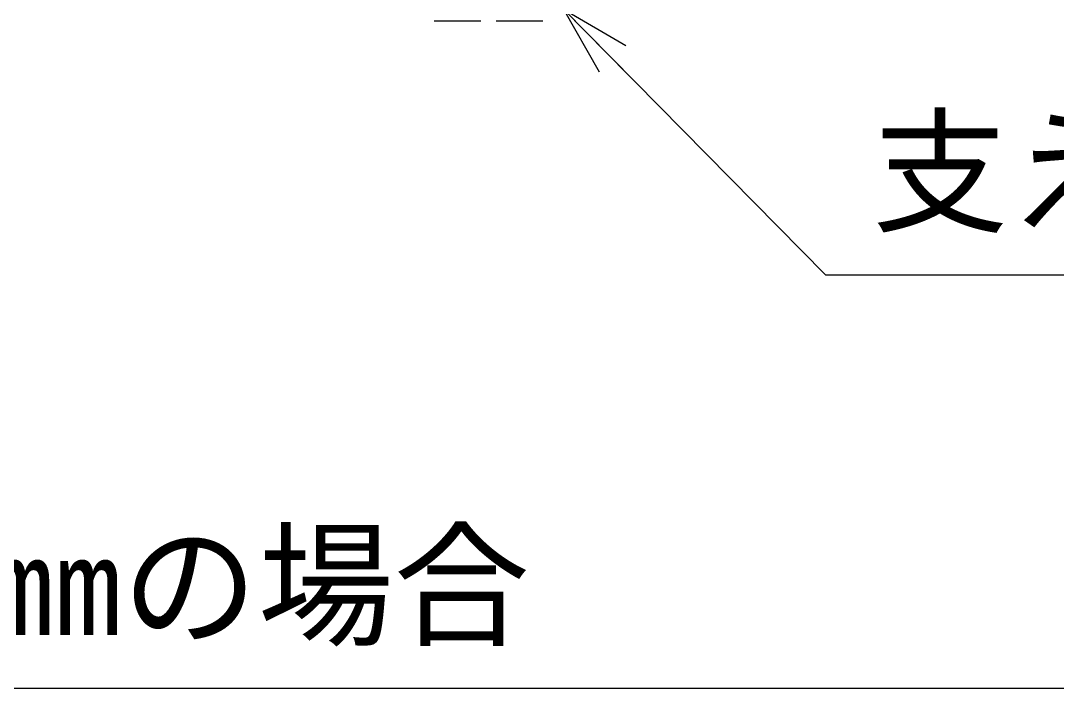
# Model space of a CAD drawing. Extents: x 443 to 1217, y -1921 to -677.
# Drawn here: x 938.03 to 964.04, y -1041.62 to -1024.87 of the extents above; entities that cross this region are included whole.
import ezdxf
from ezdxf.enums import TextEntityAlignment as Align

# ---------------------------------------------------------------- set-up
doc = ezdxf.new("R2010")
doc.units = 0
doc.header["$MEASUREMENT"] = 0
doc.layers.get('0').update_dxf_attribs({"linetype": 'CONTINUOUS'})
doc.layers.add('10', color=7, linetype='CONTINUOUS')
doc.layers.add('3', color=8, linetype='CONTINUOUS')
doc.styles.add('ｽﾀｲﾙ2', font='MS PGothic.ttf')

# ---------------------------------------------------------------- blocks, each defined once
blk = doc.blocks.new('OPEN330A')
at = {"color": 0}
for q in [(30, 8.0385), (30, -8.0385), (40, 0)]:
    blk.add_line((0, 0), q, dxfattribs=at)

msp = doc.modelspace()

# ---------------------------------------------------------------- linework, layer by layer
at = {"color": 7, "linetype": 'Continuous'}
for p, q in [((951.644, -1024.578), (958.218, -1031.247)), ((958.218, -1031.247), (974.667, -1031.247)), ((913.27, -1041.618), (977.241, -1041.618))]:
    msp.add_line(p, q, dxfattribs=at)
at = {"layer": '3', "color": 3, "linetype": 'Continuous'}
for p, q in [((948.4, -1024.872), (949.569, -1024.872)), ((949.959, -1024.872), (951.127, -1024.872))]:
    msp.add_line(p, q, dxfattribs=at)

# ---------------------------------------------------------------- block references
at = {"color": 7, "linetype": 'Continuous', "xscale": -0.05843603243154152, "yscale": 0.05843603243154152, "zscale": 0.05843603243154152, "rotation": 134.5888105177246}
msp.add_blockref('OPEN330A', (951.644, -1024.578), dxfattribs=at)

# ---------------------------------------------------------------- texts
at = {"layer": '10', "linetype": 'Continuous', "style": 'ｽﾀｲﾙ2'}
for tag, p in [('支え金具', (959.395, -1030.662)), ('壁厚が80~100㎜の場合', (915.921, -1041.034))]:
    msp.add_attdef(tag, text='', height=2.5, dxfattribs=at).set_placement(p, align=Align.BOTTOM_LEFT)

doc.saveas('drawing.dxf')
